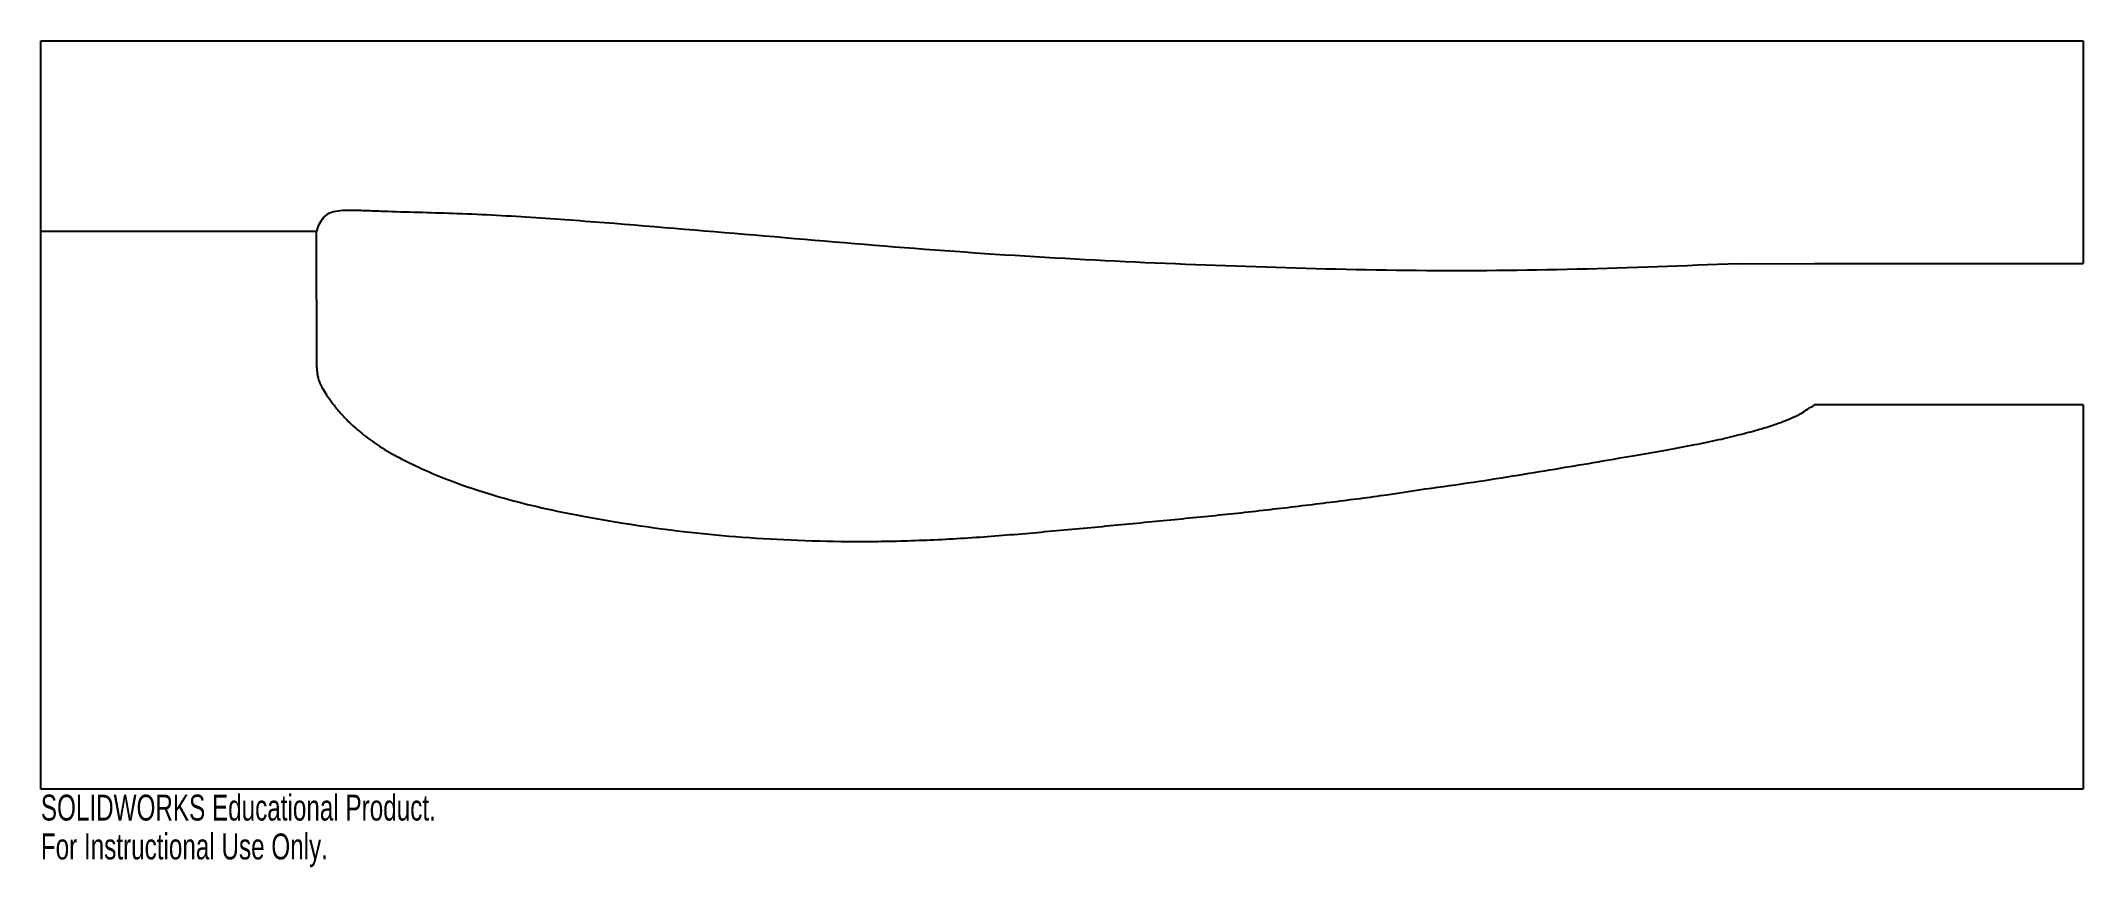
# Model space of a CAD drawing. Header units: millimetres. Extents: x -25 to 356, y -52 to 103.
import ezdxf

# ---------------------------------------------------------------- set-up
doc = ezdxf.new("R2010")
doc.units = ezdxf.units.MM
doc.styles.add('SLDTEXTSTYLE0', font='TXT', dxfattribs={"width": 0.7})

msp = doc.modelspace()

# ---------------------------------------------------------------- linework, layer by layer
at = {"color": 7, "linetype": 'Continuous', "lineweight": 25}
for p, q in [((-25.4, 102.54), (355.6, 102.54)), ((-25.4, -37.16), (-25.4, 102.54)), ((355.6, 102.54), (355.6, 60.97)), ((-25.4, 66.98), (26.09, 66.98)), ((26.09, 41.58), (26.05, 66.98)), ((291.16, 60.93), (305.44, 60.97)), ((305.44, 60.97), (355.6, 60.97)), ((355.6, 34.56), (305.41, 34.56)), ((355.6, 34.56), (355.6, -37.16)), ((355.6, -37.16), (-25.4, -37.16))]:
    msp.add_line(p, q, dxfattribs=at)
for points, knots in [([(291.16, 60.93), (281.17, 60.53), (261.2, 59.73), (231.21, 59.46), (201.23, 60.27), (171.27, 61.45), (141.34, 63.36), (111.47, 65.93), (86.67, 68.03), (66.94, 69.55), (52.85, 70.32), (42.52, 70.53), (35.96, 70.78), (32.57, 70.92), (29.84, 70.86), (27.76, 70.17), (26.93, 68.93), (26.21, 67.93), (26.12, 67.21), (26.09, 66.98)], [0, 0, 0, 0, 0.112123, 0.224253, 0.33638, 0.44851, 0.560639, 0.67277, 0.784901, 0.839845, 0.894785, 0.943136, 0.955799, 0.968462, 0.98111, 0.986516, 0.991979, 0.997423, 1, 1, 1, 1]), ([(26.09, 41.58), (26.09, 41.54), (26.09, 41.34), (26.12, 40.88), (26.17, 40.2), (26.35, 39.41), (26.69, 38.56), (27.22, 37.57), (27.97, 36.33), (29.02, 34.83), (30.43, 33.08), (32.28, 31.14), (34.62, 29.07), (37.53, 26.96), (41.07, 24.86), (45.27, 22.8), (50.14, 20.73), (55.74, 18.7), (62.09, 16.82), (69.16, 15.06), (76.99, 13.57), (85.48, 12.1), (94.63, 10.89), (104.37, 9.89), (114.64, 9.34), (125.33, 9), (136.38, 9.17), (147.66, 9.69), (159.06, 10.65), (170.49, 11.68), (181.83, 12.8), (192.99, 13.85), (203.85, 15.03), (214.33, 16.31), (224.36, 17.57), (233.84, 19.06), (242.78, 20.25), (251.08, 21.62), (258.75, 22.88), (265.78, 24.08), (272.14, 25.18), (277.87, 26.17), (282.95, 27.1), (287.44, 28.03), (291.33, 28.98), (294.7, 29.85), (297.56, 30.71), (299.95, 31.59), (301.85, 32.41), (303.52, 33.22), (304.29, 33.95), (305.45, 34.47), (305.41, 34.56)], [0.4908217, 0.4908217, 0.4908217, 0.4908217, 0.4910722, 0.4918681, 0.4932218, 0.4945994, 0.4961019, 0.4979913, 0.5004846, 0.5036544, 0.5075637, 0.5122069, 0.5176375, 0.5238705, 0.5309863, 0.5390902, 0.5483006, 0.5586625, 0.5701824, 0.582888, 0.5967592, 0.6117939, 0.6279035, 0.6449942, 0.6629472, 0.6816428, 0.7009278, 0.7206578, 0.7406627, 0.7607213, 0.7806343, 0.800211, 0.8193021, 0.8377188, 0.8553782, 0.8721314, 0.8878502, 0.9025097, 0.9160928, 0.9284871, 0.9397719, 0.949859, 0.9588469, 0.9667976, 0.9737708, 0.9798036, 0.9849782, 0.9893765, 0.9930348, 0.9960299, 0.9984225, 1, 1, 1, 1])]:
    msp.add_open_spline(points, degree=3, knots=knots, dxfattribs=at)

# ---------------------------------------------------------------- texts
at = {"color": 7, "linetype": 'Continuous', "char_height": 4.8336, "attachment_point": 1, "style": 'SLDTEXTSTYLE0'}
for s, insert in [('SOLIDWORKS Educational Product.', (-25.4, -38.18)), ('For Instructional Use Only.', (-25.4, -45.43))]:
    msp.add_mtext(s, dxfattribs=dict(at, insert=insert))

doc.saveas('drawing.dxf')
